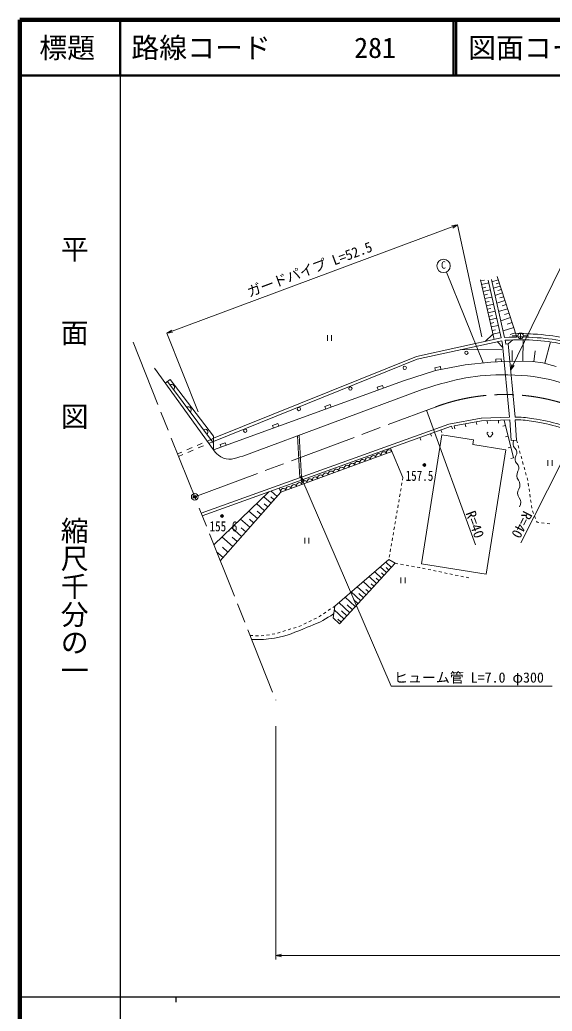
# Model space of a CAD drawing. Units: millimetres, scale not verified. Extents: x 40000 to 680000, y 20000 to 380000.
# Drawn here: x 40000 to 135468, y 202409 to 380000 of the extents above; entities that cross this region are included whole.
import ezdxf
from ezdxf.enums import TextEntityAlignment as Align

# ---------------------------------------------------------------- set-up
doc = ezdxf.new("R2010")
doc.units = ezdxf.units.MM
doc.header["$LTSCALE"] = 1000
doc.header["$PDMODE"] = 32
doc.header["$PDSIZE"] = 500
doc.linetypes.add('CHAIN', pattern=[18.5, 12, -1.5, 3.5, -1.5])
for name, color, linetype, lineweight in [('M-BGD', 7, 'Continuous', 13), ('M-BMK', 2, 'CHAIN', 13), ('M-BMK-SRVR', 3, 'Continuous', 13), ('M-STR-HTXT', 7, 'Continuous', 13), ('M-TTL', 2, 'Continuous', 140), ('M-TTL-BAND', 7, 'Continuous', 25), ('M-TTL-LINE', 7, 'Continuous', 50), ('M-TTL-TXT', 7, 'Continuous', 13)]:
    doc.layers.add(name, color=color, linetype=linetype, lineweight=lineweight)
doc.layers.add('M-OTRS', color=6, linetype='Continuous')
doc.styles.add('@ＭＳ ゴシック', font='')
doc.styles.add('ＭＳ ゴシック', font='')
doc.styles.get('@ＭＳ ゴシック').set_extended_font_data('@MS Gothic')
doc.styles.get('ＭＳ ゴシック').set_extended_font_data('MS Gothic')

msp = doc.modelspace()

# ---------------------------------------------------------------- linework, layer by layer
at = {"layer": 'M-BGD'}
for p, q in [((123105, 318555), (116495, 334821)), ((129119, 323180), (125593, 334040)), ((125048, 322733), (122631, 333412)), ((122674, 333223), (123308, 333367)), ((122817, 332589), (124085, 332876)), ((122961, 331955), (123595, 332099)), ((123974, 333367), (126320, 323009)), ((124559, 333499), (126916, 323094)), ((125787, 333442), (124655, 333075)), ((126154, 332310), (124919, 331909)), ((125971, 332876), (125405, 332693)), ((123104, 331321), (124372, 331608)), ((123248, 330687), (123882, 330831)), ((123391, 330053), (124660, 330340)), ((126555, 331075), (125207, 330638)), ((126355, 331693), (125737, 331492)), ((126774, 330401), (126100, 330182)), ((123535, 329419), (124169, 329562)), ((123678, 328784), (124947, 329071)), ((126993, 329727), (125522, 329249)), ((127232, 328991), (126496, 328752)), ((123822, 328150), (124456, 328294)), ((123965, 327516), (125234, 327803)), ((124109, 326881), (124743, 327025)), ((127471, 328256), (125865, 327734)), ((127731, 327453), (126929, 327192)), ((124253, 326247), (125522, 326534)), ((124396, 325612), (125031, 325756)), ((124540, 324977), (125809, 325265)), ((127992, 326650), (126239, 326081)), ((128277, 325773), (127400, 325489)), ((95159, 323499), (95159, 322499)), ((95909, 322499), (95909, 323499)), ((123426, 322380), (124837, 323665)), ((124683, 324343), (125318, 324486)), ((124827, 323708), (126097, 323995)), ((128561, 324897), (126648, 324276)), ((128872, 323940), (127915, 323630)), ((129300, 323364), (128288, 323364)), ((129800, 322880), (129800, 323880)), ((130300, 323376), (131206, 323375)), ((126633, 321317), (125628, 322347)), ((126584, 321843), (126430, 322522)), ((126584, 321843), (127802, 308820)), ((127181, 321899), (127580, 321936)), ((127580, 321936), (128400, 322649)), ((127580, 321936), (128804, 308845)), ((130206, 318809), (130266, 322670)), ((134136, 318467), (135160, 322287)), ((126447, 320909), (119107, 320928)), ((128276, 318839), (128306, 320769)), ((132182, 318752), (132419, 320715)), ((126343, 319284), (125344, 319238)), ((125344, 319238), (125366, 318739)), ((126365, 318784), (126343, 319284)), ((127869, 318845), (126874, 318806)), ((127869, 318845), (131929, 318782)), ((131929, 318782), (133803, 318556)), ((133803, 318556), (136161, 317923)), ((64126, 317580), (74732, 302942)), ((115430, 317869), (114449, 317679)), ((114449, 317679), (114544, 317188)), ((115526, 317379), (115430, 317869)), ((66070, 314898), (66981, 315542)), ((74746, 304150), (66486, 315192)), ((74762, 305434), (66981, 315542)), ((105044, 314512), (104104, 314170)), ((105215, 314043), (105044, 314512)), ((79999, 301840), (112164, 313783)), ((104104, 314170), (104275, 313700)), ((95648, 311091), (94708, 310749)), ((95819, 310621), (95648, 311091)), ((94708, 310749), (94879, 310279)), ((72538, 291617), (116955, 307580)), ((86251, 307669), (85312, 307327)), ((85312, 307327), (85483, 306857)), ((86422, 307199), (86251, 307669)), ((116955, 307580), (122721, 308638)), ((117918, 307248), (122811, 308146)), ((117918, 307248), (118008, 306757)), ((119885, 307609), (119975, 307117)), ((121852, 307970), (121943, 307478)), ((122794, 308646), (127802, 308820)), ((122811, 308146), (127849, 308322)), ((123836, 308182), (123853, 307682)), ((125835, 308251), (125852, 307752)), ((127093, 307343), (126608, 307224)), ((126862, 308287), (128522, 301515)), ((128850, 308344), (129086, 304704)), ((90241, 297980), (89787, 305474)), ((90535, 298085), (90081, 305583)), ((111760, 305182), (117407, 307211)), ((115696, 305666), (112007, 282517)), ((113642, 305858), (113812, 305388)), ((115525, 306535), (115694, 306064)), ((121366, 304762), (115696, 305666)), ((117407, 307211), (117576, 306741)), ((72717, 304154), (71798, 303759)), ((72913, 303698), (71995, 303303)), ((72707, 291147), (111760, 305182)), ((74555, 304944), (73636, 304549)), ((74750, 304489), (73832, 304093)), ((74757, 305030), (74555, 304944)), ((74732, 302942), (74762, 305434)), ((76855, 304247), (75915, 303905)), ((75915, 303905), (76086, 303435)), ((77026, 303778), (76855, 304247)), ((111760, 305182), (111929, 304711)), ((121229, 303905), (121366, 304762)), ((127179, 302957), (121229, 303905)), ((127569, 305400), (127084, 305281)), ((128088, 304640), (129086, 304704)), ((129086, 304704), (129220, 304223)), ((129353, 303741), (129486, 303259)), ((69042, 302574), (68291, 302252)), ((69239, 302116), (68476, 301788)), ((70880, 303364), (69961, 302969)), ((71076, 302907), (70158, 302512)), ((106711, 302651), (86817, 295374)), ((108702, 298027), (106444, 303271)), ((123626, 280666), (127179, 302957)), ((128046, 303458), (127560, 303339)), ((129619, 302777), (129753, 302295)), ((128522, 301515), (128036, 301396)), ((129886, 301813), (130019, 301331)), ((130153, 300849), (130286, 300367)), ((134708, 301098), (134708, 300098)), ((135458, 300098), (135458, 301098)), ((130419, 299885), (130552, 299403)), ((130686, 298922), (130819, 298440)), ((108533, 297041), (108448, 296549)), ((108702, 298027), (108617, 297534)), ((130952, 297958), (131085, 297476)), ((131172, 296984), (131243, 296489)), ((84647, 295438), (74792, 285972)), ((86817, 295374), (75937, 283105)), ((86154, 294626), (85068, 295589)), ((86817, 295374), (86506, 296106)), ((108194, 295070), (108110, 294577)), ((108363, 296056), (108279, 295563)), ((131314, 295994), (131385, 295499)), ((131456, 295004), (131528, 294509)), ((83886, 292070), (82459, 293336)), ((85058, 293391), (83737, 294563)), ((84472, 292730), (83812, 293316)), ((85606, 294009), (84989, 294556)), ((107856, 293099), (107771, 292606)), ((108025, 294085), (107940, 293592)), ((131599, 294015), (131670, 293520)), ((82620, 290642), (81078, 292010)), ((83253, 291356), (82539, 291989)), ((107687, 292113), (107602, 291621)), ((131741, 293025), (131812, 292530)), ((131946, 292052), (132131, 291587)), ((81253, 289099), (79586, 290577)), ((81936, 289871), (81165, 290554)), ((107348, 290142), (107264, 289649)), ((107518, 291128), (107433, 290635)), ((132315, 291122), (132499, 290657)), ((132684, 290193), (132753, 290018)), ((132753, 290018), (133062, 289973)), ((133557, 289901), (134052, 289828)), ((134546, 289755), (135041, 289683)), ((79775, 287433), (77975, 289029)), ((80514, 288266), (79681, 289005)), ((107010, 288171), (106925, 287678)), ((107179, 289157), (107095, 288664)), ((78179, 285633), (76234, 287357)), ((78977, 286533), (78077, 287331)), ((91100, 287214), (91100, 286214)), ((91850, 286214), (91850, 287214)), ((106672, 286200), (106587, 285707)), ((106841, 287185), (106756, 286693)), ((76454, 283688), (75292, 284719)), ((77317, 284661), (76344, 285523)), ((106333, 284229), (106249, 283736)), ((106502, 285214), (106418, 284722)), ((106172, 283293), (96468, 274969)), ((97308, 271780), (107304, 282647)), ((106627, 281911), (105631, 282828)), ((107304, 282647), (106172, 283293)), ((107304, 282647), (107796, 282560)), ((108288, 282472), (108780, 282384)), ((112007, 282517), (123626, 280666)), ((104871, 280002), (103648, 281127)), ((105758, 280966), (104649, 281986)), ((105314, 280484), (104832, 280928)), ((106192, 281439), (105720, 281873)), ((109273, 282296), (109765, 282208)), ((110257, 282121), (110749, 282033)), ((111242, 281945), (111721, 281860)), ((111721, 281860), (111734, 281857)), ((112223, 281755), (112713, 281654)), ((113202, 281552), (113692, 281450)), ((114182, 281349), (114671, 281247)), ((115161, 281145), (115650, 281044)), ((116140, 280942), (116629, 280841)), ((117119, 280739), (117609, 280637)), ((103042, 278014), (101583, 279356)), ((103966, 279018), (102626, 280251)), ((103504, 278516), (103002, 278978)), ((104418, 279510), (103926, 279963)), ((108356, 280099), (108356, 279099)), ((109106, 279099), (109106, 280099)), ((118098, 280536), (118588, 280434)), ((119077, 280332), (119567, 280231)), ((120056, 280129), (120546, 280027)), ((101138, 275944), (99433, 277512)), ((102100, 276989), (100519, 278443)), ((101619, 276466), (100809, 277211)), ((102571, 277502), (102059, 277973)), ((99155, 273788), (97194, 275592)), ((100157, 274877), (98325, 276562)), ((100647, 275410), (99838, 276155)), ((94478, 273614), (94891, 273895)), ((95305, 274177), (95718, 274458)), ((96131, 274740), (96468, 274969)), ((96468, 274969), (96177, 272861)), ((98134, 272677), (96375, 274294)), ((98645, 273232), (97682, 274118)), ((99656, 274332), (98694, 275218)), ((90956, 271732), (91404, 271954)), ((91852, 272176), (92300, 272398)), ((92748, 272620), (93196, 272842)), ((93644, 273064), (93741, 273112)), ((93741, 273112), (94065, 273332)), ((96177, 272861), (97308, 271780)), ((97612, 272110), (97045, 272631)), ((85251, 269923), (85712, 269994)), ((85712, 269994), (85744, 270004)), ((86223, 270149), (86701, 270295)), ((87179, 270441), (87658, 270587)), ((88136, 270732), (88614, 270878)), ((89092, 271024), (89571, 271169)), ((90049, 271315), (90219, 271367)), ((90219, 271367), (90508, 271510)), ((81277, 269732), (81776, 269705)), ((82276, 269677), (82775, 269650)), ((83274, 269623), (83289, 269622)), ((83289, 269622), (83769, 269696)), ((84263, 269772), (84757, 269847))]:
    msp.add_line(p, q, dxfattribs=at)
for points in [[(126430, 322522), (111285, 319226), (74750, 304489)], [(126320, 323009), (111137, 319705), (74757, 305030)], [(127030, 322588), (127178, 321937), (127181, 321899)], [(126874, 318806), (124475, 318699), (119842, 318214), (114544, 317188), (108794, 315346), (74732, 302942)], [(127849, 308322), (127849, 308320), (128088, 304640)]]:
    msp.add_lwpolyline(points, dxfattribs=at)
for centre, radius in [((115995, 335912), 1200), ((129800, 323380), 500), ((120081, 320348), 300), ((109032, 317658), 300), ((99280, 313949), 300), ((90039, 310259), 300), ((80425, 306378), 300), ((112547, 300252), 150), ((112547, 300252), 120), ((112547, 300252), 90), ((112547, 300252), 60), ((112547, 300252), 30), ((112547, 300252), 20), ((76259, 291113), 150), ((76259, 291113), 120), ((76259, 291113), 90), ((76259, 291113), 60), ((76259, 291113), 30), ((76259, 291113), 20)]:
    msp.add_circle(centre, radius, dxfattribs=at)
for centre, radius, start, end in [((67259, 314160), 500, 306.79672, 126.79672), ((70254, 310156), 500, 306.79672, 126.79672), ((73249, 306152), 500, 306.79672, 126.79672), ((124095, 305858), 299, 113.44836, 257.2818), ((124296, 305550), 267, 176.52859, 3.47141), ((124497, 305858), 299, 282.7182, 66.55164), ((129536, 304091), 1102, 148.11478, 226.85224), ((103397, 301434), 504, 20.58758, 199.59432), ((104344, 301781), 504, 20.58758, 199.59432), ((105291, 302127), 504, 20.58758, 199.59432), ((106239, 302474), 504, 20.58758, 199.59432), ((128029, 302483), 1102, 328.11478, 46.85224), ((98660, 299702), 504, 20.58758, 199.59432), ((99607, 300048), 504, 20.58758, 199.59432), ((100555, 300395), 504, 20.58758, 199.59432), ((101502, 300741), 504, 20.58758, 199.59432), ((102449, 301088), 504, 20.58758, 199.59432), ((129900, 301319), 1102, 148.11478, 226.85224), ((128393, 299712), 1102, 328.11478, 46.85224), ((93923, 297969), 504, 20.58758, 199.59432), ((94871, 298316), 504, 20.58758, 199.59432), ((95818, 298662), 504, 20.58758, 199.59432), ((96765, 299009), 504, 20.58758, 199.59432), ((97713, 299355), 504, 20.58758, 199.59432), ((130510, 298388), 1395, 147.88238, 217.56506), ((89187, 296237), 504, 20.58758, 199.59432), ((90134, 296583), 504, 20.58758, 199.59432), ((91081, 296930), 504, 20.58758, 199.59432), ((92029, 297276), 504, 20.58758, 199.59432), ((92976, 297623), 504, 20.58758, 199.59432), ((128299, 296688), 1395, 327.88238, 37.56506), ((87292, 295544), 504, 20.58758, 199.59432), ((88240, 295890), 504, 20.58758, 199.59432), ((130661, 295205), 1395, 147.88238, 217.56506), ((128450, 293505), 1395, 327.88238, 37.56506)]:
    msp.add_arc(centre, radius, start, end, dxfattribs=at)
for points, knots in [([(126916, 323094), (129302, 323202), (130028, 323224), (132018, 323110), (134214, 322984), (135444, 322812), (137602, 322387), (141869, 321548), (143428, 320570), (148004, 318419)], [0, 0, 0, 0, 1, 1, 1, 2, 2, 2, 3, 3, 3, 3]), ([(128926, 323773), (129975, 323801), (130742, 323784), (132056, 323710), (134295, 323583), (135549, 323407), (137750, 322973), (142058, 322124), (143632, 321137), (148253, 318965)], [0, 0, 0, 0, 1, 1, 1, 2, 2, 2, 3, 3, 3, 3]), ([(127030, 322588), (129347, 322697), (130054, 322718), (131987, 322610), (134147, 322489), (135357, 322315), (137479, 321899), (141712, 321069), (143257, 320097), (147797, 317964)], [0, 0, 0, 0, 1, 1, 1, 2, 2, 2, 3, 3, 3, 3]), ([(112164, 313783), (118623, 315756), (121441, 316491), (127528, 316404), (134389, 316306), (137489, 314972), (144595, 312243)], [0, 0, 0, 0, 1, 1, 1, 2, 2, 2, 2]), ([(128804, 308845), (129109, 308847), (129196, 308839), (129447, 308830), (130704, 308786), (131409, 308690), (132646, 308459), (134580, 308098), (135678, 307899), (137540, 307264), (138522, 306929), (138876, 306807), (140020, 306317)], [0, 0, 0, 0, 1, 1, 1, 2, 2, 2, 3, 3, 3, 4, 4, 4, 4]), ([(128850, 308344), (129016, 308342), (129192, 308337), (129420, 308330), (130653, 308296), (131343, 308184), (132557, 307966), (134470, 307622), (135552, 307413), (137391, 306785), (138351, 306458), (138698, 306339), (139818, 305859)], [0, 0, 0, 0, 1, 1, 1, 2, 2, 2, 3, 3, 3, 4, 4, 4, 4]), ([(74732, 302942), (75123, 302357), (75443, 302088), (76037, 301721), (77354, 300906), (78489, 301440), (79999, 301840)], [0, 0, 0, 0, 1, 1, 1, 2, 2, 2, 2]), ([(81573, 268991), (83418, 268960), (84071, 269010), (85648, 269251), (88044, 269617), (89285, 270310), (91544, 271189), (93059, 271779), (93929, 272104), (95308, 272966), (95694, 273208), (95841, 273289), (96280, 273609)], [0, 0, 0, 0, 1, 1, 1, 2, 2, 2, 3, 3, 3, 4, 4, 4, 4])]:
    msp.add_open_spline(points, degree=3, knots=knots, dxfattribs=at)
for p in [(112547, 300252), (76259, 291113)]:
    msp.add_point(p, dxfattribs=at)
at = {"layer": 'M-BMK'}
for p, q in [((60303, 322254), (85925, 258094)), ((71367, 294549), (114490, 310631))]:
    msp.add_line(p, q, dxfattribs=at)
msp.add_arc((126937, 277253), 35623, 65.5836, 110.45219, dxfattribs=at)
at = {"layer": 'M-BMK-SRVR'}
msp.add_circle((71367, 294549), 600, dxfattribs=at)
at = {"layer": 'M-OTRS'}
msp.add_point((71367, 294549), dxfattribs=at)
at = {"layer": 'M-STR-HTXT'}
for p, q in [((66384, 323846), (118508, 343285)), ((118508, 343285), (117484, 343170)), ((118508, 343285), (117659, 342701)), ((122828, 323225), (118508, 343285)), ((128016, 317268), (140781, 343466)), ((66384, 323846), (67234, 324429)), ((66384, 323846), (67408, 323961)), ((66384, 323846), (72005, 309769)), ((128016, 317268), (128230, 318277)), ((128016, 317268), (128679, 318058)), ((112919, 310045), (121692, 285974)), ((141663, 309690), (129839, 286325)), ((90368, 298168), (106599, 260655)), ((90368, 298168), (90536, 297151)), ((90368, 298168), (90995, 297349)), ((106599, 260655), (135435, 260655)), ((85925, 253485), (85925, 211648)), ((85925, 212376), (86925, 212626)), ((85925, 212376), (549159, 212376)), ((85925, 212376), (86925, 212126))]:
    msp.add_line(p, q, dxfattribs=at)
at = {"layer": 'M-TTL'}
for p, q in [((40000, 380000), (40000, 20000)), ((680000, 380000), (40000, 380000))]:
    msp.add_line(p, q, dxfattribs=at)
at = {"layer": 'M-TTL-BAND'}
for p, q in [((58000, 370000), (58000, 20000)), ((40000, 205000), (579000, 205000)), ((68000, 205000), (68000, 204000))]:
    msp.add_line(p, q, dxfattribs=at)
at = {"layer": 'M-TTL-LINE'}
for p, q in [((58000, 380000), (58000, 370000)), ((117750, 380000), (117750, 370000)), ((118250, 380000), (118250, 370000)), ((40000, 370000), (680000, 370000))]:
    msp.add_line(p, q, dxfattribs=at)

# ---------------------------------------------------------------- texts
at = {"layer": 'M-BGD', "style": 'ＭＳ ゴシック'}
msp.add_text('C', height=1320, dxfattribs=at).set_placement((115531, 336749), align=Align.TOP_LEFT)
at = {"layer": 'M-BGD', "style": 'ＭＳ ゴシック', "width": 0.8}
for s, p in [('157.5', (111663, 298326)), ('155.6', (76513, 289277))]:
    msp.add_text(s, height=1833, dxfattribs=at).set_placement(p, align=Align.MIDDLE_CENTER)
at = {"layer": 'M-STR-HTXT', "style": 'ＭＳ ゴシック'}
msp.add_text('ガードパイプ L=52.5', height=1833, rotation=20.452, dxfattribs=at).set_placement((92484, 333939), align=Align.BOTTOM_CENTER)
for rotation, p in [(290.026, (121626, 289604)), (243.16, (130039, 289555))]:
    msp.add_text('R=40', height=1833, rotation=rotation, dxfattribs=at).set_placement(p, align=Align.MIDDLE_CENTER)
msp.add_text('ヒューム管 L=7.0 φ300', height=1833, dxfattribs=at).set_placement((120548, 260720), align=Align.BOTTOM_CENTER)
at = {"layer": 'M-TTL-BAND', "style": '@ＭＳ ゴシック'}
for s, p in [('平\u3000\u3000面\u3000\u3000図', (49777, 306475)), ('縮尺千分の一', (49777, 261030))]:
    msp.add_text(s, height=3666, rotation=270, dxfattribs=at).set_placement(p, align=Align.MIDDLE_RIGHT)
at = {"layer": 'M-TTL-TXT', "style": 'ＭＳ ゴシック'}
msp.add_text('標題', height=3666, dxfattribs=at).set_placement((48500, 375000), align=Align.MIDDLE_CENTER)
for s, p in [('路線コード      281', (60000, 375000)), ('図面コード      3-0', (120380, 375000))]:
    msp.add_text(s, height=3666, dxfattribs=at).set_placement(p, align=Align.MIDDLE_LEFT)

doc.saveas('drawing.dxf')
